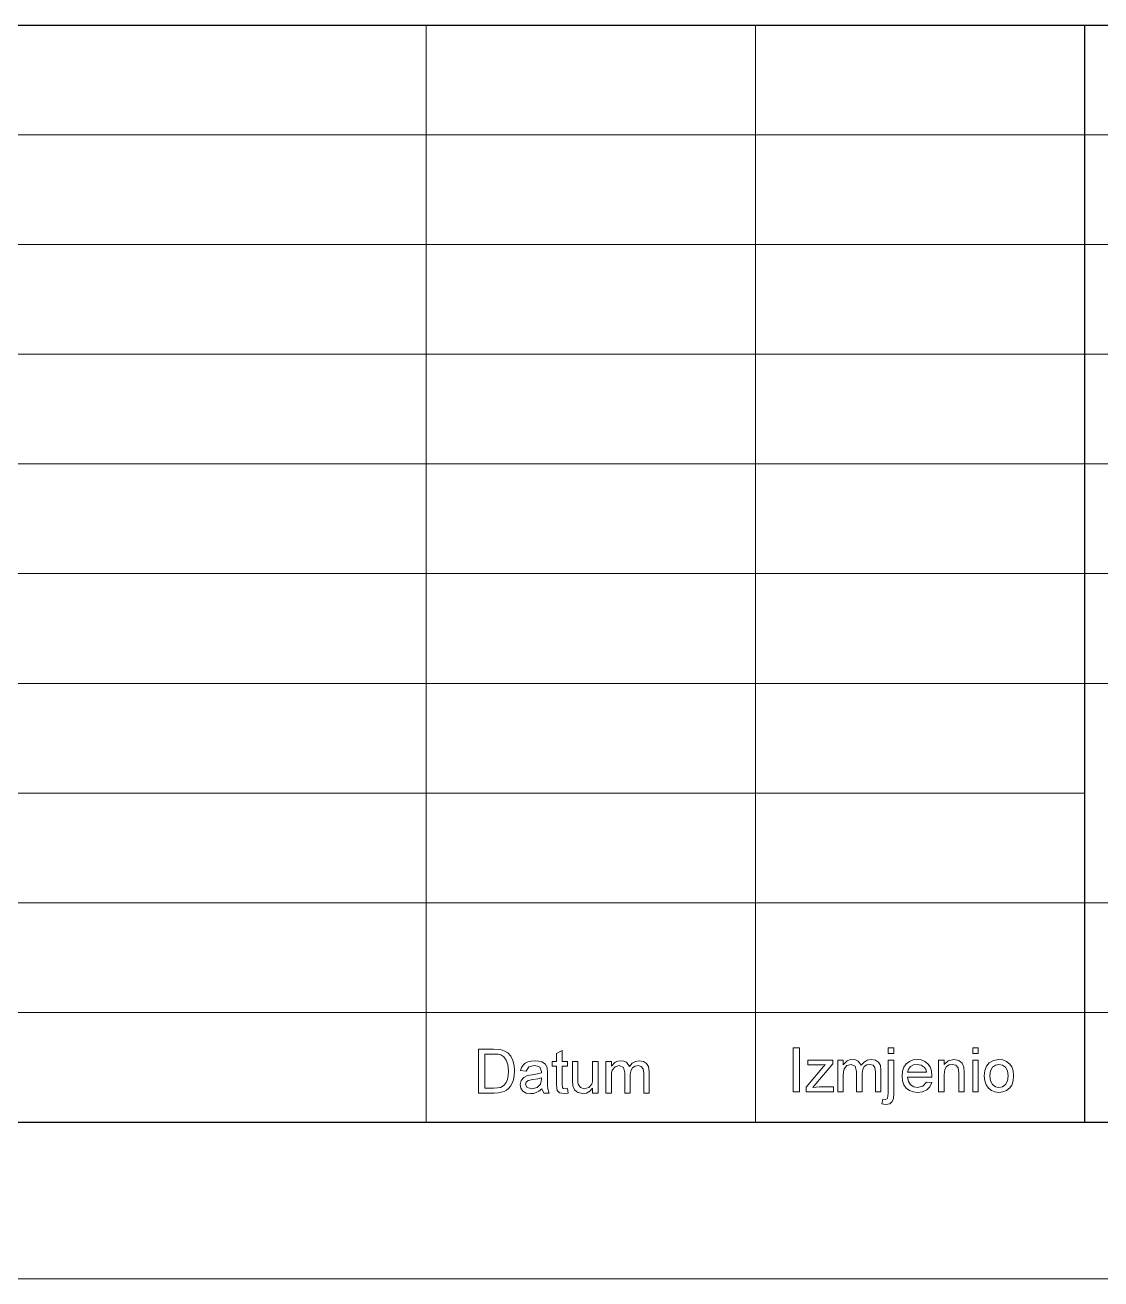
# Model space of a CAD drawing. Extents: x 0 to 594, y 0 to 521.
# Drawn here: x 443.1 to 491.6, y 0 to 56.6 of the extents above; entities that cross this region are included whole.
import ezdxf

# ---------------------------------------------------------------- set-up
doc = ezdxf.new("R2010")
doc.units = 0

msp = doc.modelspace()

# ---------------------------------------------------------------- linework, layer by layer
at = {"color": 7, "lineweight": 30}
for p, q in [((375.224, 56.564), (586.749, 56.564)), ((490.885, 56.564), (490.885, 7.069)), ((28.277, 7.069), (586.749, 7.069))]:
    msp.add_line(p, q, dxfattribs=at)
at = {"color": 7, "lineweight": 13}
for p, q in [((461.188, 56.564), (461.188, 7.069)), ((476.037, 56.564), (476.037, 7.069)), ((375.224, 51.615), (586.749, 51.615)), ((586.749, 46.665), (375.224, 46.665)), ((375.224, 41.716), (542.36, 41.716)), ((375.224, 36.766), (542.36, 36.766)), ((375.224, 31.817), (542.36, 31.817)), ((375.224, 26.867), (586.749, 26.867)), ((490.885, 21.918), (375.224, 21.918)), ((375.224, 16.968), (586.749, 16.968)), ((375.224, 12.019), (586.749, 12.019)), ((0, 0), (593.818, 0))]:
    msp.add_line(p, q, dxfattribs=at)
for points in [[(463.548, 8.385), (463.548, 10.364), (464.224, 10.364), (464.426, 10.357), (464.573, 10.336), (464.729, 10.281), (464.861, 10.194), (464.997, 10.044), (465.093, 9.856), (465.151, 9.635), (465.17, 9.386), (465.157, 9.173), (465.118, 8.986), (465.058, 8.827), (464.984, 8.698), (464.899, 8.596), (464.805, 8.518), (464.698, 8.461), (464.571, 8.419), (464.424, 8.394), (464.256, 8.385)], [(467.561, 8.592), (467.589, 8.379), (467.405, 8.358), (467.199, 8.399), (467.096, 8.507), (467.074, 8.61), (467.067, 8.787), (467.067, 9.595), (466.874, 9.595), (466.874, 9.815), (467.067, 9.815), (467.067, 10.168), (467.314, 10.312), (467.314, 9.815), (467.561, 9.815), (467.561, 9.595), (467.314, 9.595), (467.314, 8.772), (467.327, 8.641), (467.369, 8.595), (467.454, 8.578)], [(477.744, 8.443), (477.744, 10.422), (478.019, 10.422), (478.019, 8.443)], [(482.032, 10.174), (482.032, 10.422), (482.279, 10.422), (482.279, 10.174)], [(485.841, 10.174), (485.841, 10.422), (486.089, 10.422), (486.089, 10.174)], [(463.823, 8.605), (464.233, 8.605), (464.403, 8.615), (464.532, 8.642), (464.704, 8.747), (464.784, 8.858), (464.845, 9.002), (464.883, 9.179), (464.895, 9.39), (464.87, 9.669), (464.796, 9.876), (464.687, 10.018), (464.556, 10.103), (464.423, 10.134), (464.227, 10.144), (463.823, 10.144)], [(466.407, 8.578), (466.272, 8.475), (466.147, 8.407), (466.022, 8.37), (465.889, 8.358), (465.688, 8.386), (465.54, 8.472), (465.448, 8.603), (465.417, 8.765), (465.464, 8.956), (465.585, 9.094), (465.753, 9.173), (465.961, 9.209), (466.207, 9.248), (466.378, 9.292), (466.379, 9.351), (466.314, 9.546), (466.203, 9.603), (466.05, 9.622), (465.808, 9.568), (465.692, 9.375), (465.445, 9.402), (465.488, 9.54), (465.552, 9.648), (465.644, 9.73), (465.768, 9.792), (465.921, 9.829), (466.096, 9.842), (466.263, 9.831), (466.396, 9.799), (466.566, 9.689), (466.642, 9.522), (466.654, 9.305), (466.654, 8.998), (466.658, 8.732), (466.671, 8.577), (466.737, 8.385), (466.489, 8.385)], [(468.688, 8.385), (468.688, 8.611), (468.568, 8.47), (468.423, 8.386), (468.252, 8.358), (468.024, 8.406), (467.867, 8.527), (467.795, 8.707), (467.781, 8.932), (467.781, 9.815), (468.029, 9.815), (468.029, 9.032), (468.032, 8.875), (468.043, 8.78), (468.138, 8.632), (468.317, 8.578), (468.517, 8.633), (468.649, 8.783), (468.679, 8.899), (468.688, 9.059), (468.688, 9.815), (468.936, 9.815), (468.936, 8.385)], [(469.293, 8.385), (469.293, 9.815), (469.54, 9.815), (469.54, 9.599), (469.714, 9.776), (469.83, 9.825), (469.961, 9.842), (470.102, 9.825), (470.215, 9.774), (470.354, 9.582), (470.479, 9.727), (470.628, 9.813), (470.799, 9.842), (470.989, 9.813), (471.129, 9.725), (471.216, 9.576), (471.244, 9.363), (471.244, 8.385), (470.997, 8.385), (470.997, 9.275), (470.973, 9.482), (470.888, 9.584), (470.742, 9.622), (470.604, 9.597), (470.492, 9.523), (470.417, 9.394), (470.392, 9.206), (470.392, 8.385), (470.145, 8.385), (470.145, 9.303), (470.086, 9.542), (469.893, 9.622), (469.705, 9.569), (469.579, 9.413), (469.55, 9.288), (469.54, 9.118), (469.54, 8.385)], [(478.321, 8.443), (478.321, 8.65), (479.19, 9.679), (479.056, 9.659), (478.939, 9.652), (478.404, 9.652), (478.404, 9.872), (479.531, 9.872), (479.531, 9.708), (478.767, 8.803), (478.625, 8.635), (478.778, 8.656), (478.92, 8.662), (479.558, 8.662), (479.558, 8.443)], [(479.751, 8.443), (479.751, 9.872), (479.998, 9.872), (479.998, 9.657), (480.172, 9.833), (480.288, 9.883), (480.419, 9.899), (480.559, 9.882), (480.672, 9.831), (480.811, 9.64), (480.937, 9.784), (481.085, 9.87), (481.257, 9.899), (481.447, 9.87), (481.587, 9.782), (481.673, 9.633), (481.702, 9.421), (481.702, 8.443), (481.455, 8.443), (481.455, 9.332), (481.431, 9.539), (481.346, 9.641), (481.2, 9.679), (481.062, 9.655), (480.95, 9.58), (480.875, 9.452), (480.85, 9.263), (480.85, 8.443), (480.603, 8.443), (480.603, 9.36), (480.544, 9.6), (480.35, 9.679), (480.162, 9.626), (480.037, 9.471), (480.008, 9.346), (479.998, 9.175), (479.998, 8.443)], [(481.741, 7.892), (481.786, 8.104), (481.894, 8.085), (481.998, 8.134), (482.032, 8.378), (482.032, 9.872), (482.279, 9.872), (482.279, 8.367), (482.262, 8.143), (482.212, 8), (482.098, 7.899), (481.927, 7.865)], [(483.749, 8.882), (483.992, 8.855), (483.906, 8.669), (483.768, 8.53), (483.581, 8.444), (483.349, 8.415), (483.15, 8.436), (482.981, 8.5), (482.841, 8.607), (482.736, 8.752), (482.674, 8.932), (482.653, 9.145), (482.674, 9.366), (482.737, 9.552), (482.843, 9.701), (482.982, 9.811), (483.146, 9.877), (483.335, 9.899), (483.519, 9.878), (483.678, 9.814), (483.814, 9.707), (483.917, 9.561), (483.979, 9.381), (484, 9.166), (483.998, 9.102), (482.9, 9.102), (482.942, 8.902), (483.04, 8.755), (483.181, 8.665), (483.354, 8.635), (483.593, 8.694)], [(482.9, 9.322), (483.752, 9.322), (483.719, 9.46), (483.654, 9.558), (483.513, 9.649), (483.334, 9.679), (483.17, 9.655), (483.035, 9.582), (482.94, 9.469)], [(484.302, 8.443), (484.302, 9.872), (484.549, 9.872), (484.549, 9.669), (484.735, 9.842), (484.987, 9.899), (485.215, 9.853), (485.371, 9.732), (485.444, 9.553), (485.456, 9.319), (485.456, 8.443), (485.209, 8.443), (485.209, 9.302), (485.182, 9.521), (485.084, 9.636), (484.919, 9.679), (484.779, 9.655), (484.659, 9.582), (484.577, 9.442), (484.549, 9.214), (484.549, 8.443)], [(485.841, 8.443), (485.841, 9.872), (486.089, 9.872), (486.089, 8.443)], [(486.364, 9.157), (486.388, 9.397), (486.46, 9.592), (486.581, 9.742), (486.782, 9.86), (487.024, 9.899), (487.206, 9.878), (487.364, 9.814), (487.499, 9.707), (487.601, 9.563), (487.662, 9.387), (487.683, 9.177), (487.662, 8.932), (487.601, 8.746), (487.501, 8.607), (487.364, 8.502), (487.201, 8.437), (487.024, 8.415), (486.839, 8.436), (486.68, 8.5), (486.546, 8.606), (486.445, 8.752), (486.384, 8.936)], [(486.611, 9.158), (486.64, 8.929), (486.728, 8.765), (486.861, 8.668), (487.024, 8.635), (487.186, 8.668), (487.318, 8.766), (487.406, 8.931), (487.435, 9.165), (487.406, 9.388), (487.317, 9.549), (487.185, 9.647), (487.024, 9.679), (486.861, 9.647), (486.728, 9.55), (486.64, 9.387)], [(466.379, 9.072), (466.219, 9.028), (465.996, 8.992), (465.79, 8.949), (465.697, 8.879), (465.665, 8.777), (465.736, 8.635), (465.944, 8.578), (466.185, 8.636), (466.34, 8.787), (466.378, 8.996)]]:
    msp.add_lwpolyline(points, close=True, dxfattribs=at)

doc.saveas('drawing.dxf')
